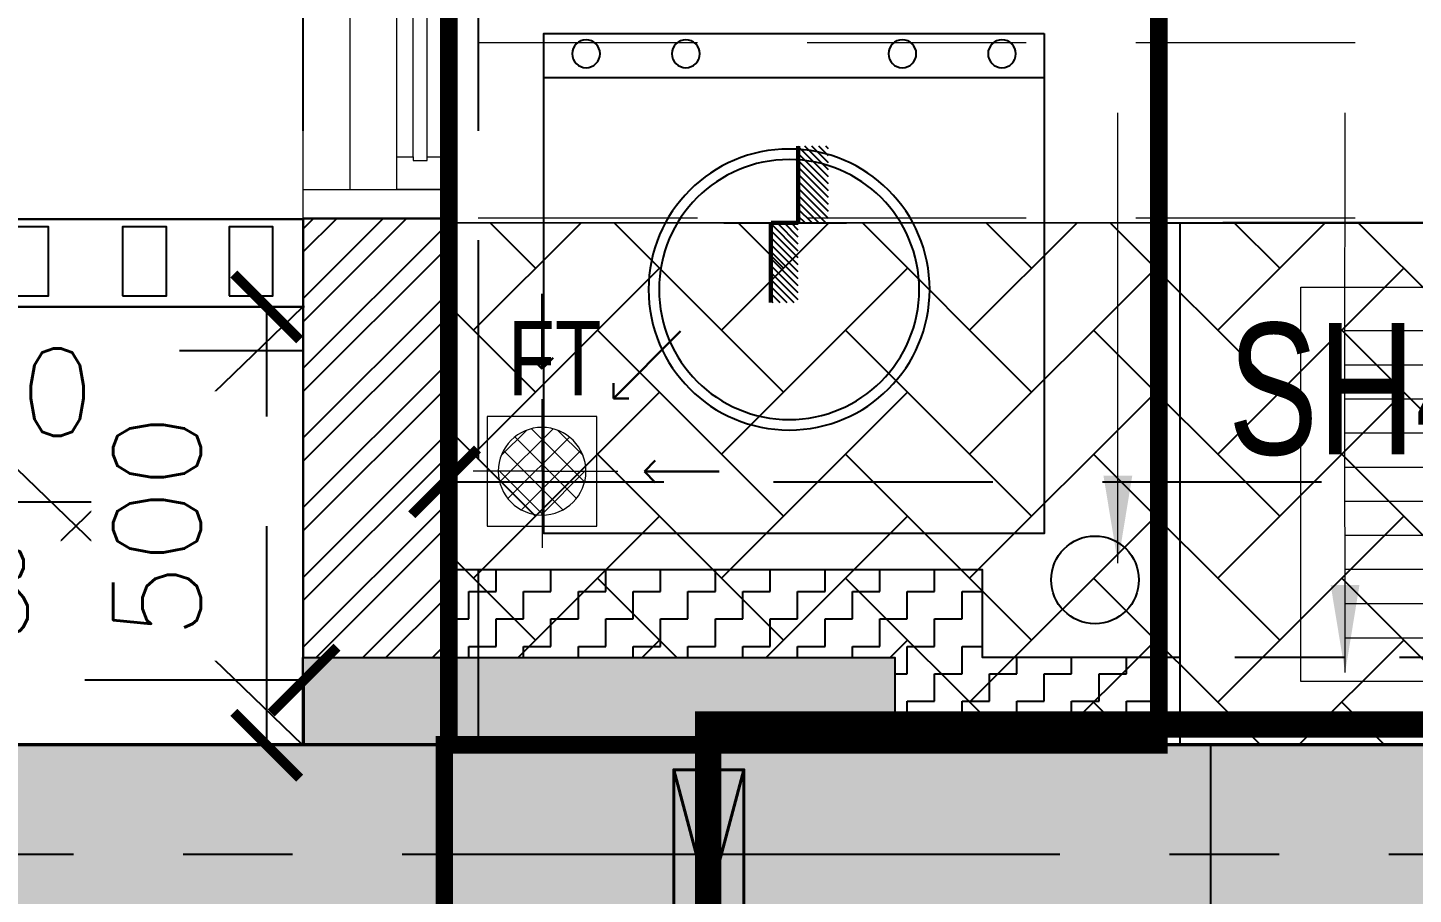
# Model space of a CAD drawing. Header units: millimetres. Extents: x 1135099 to 1230264, y -5736945 to -5695799.
# Drawn here: x 1200442 to 1202022, y -5721845 to -5720856 of the extents above; entities that cross this region are included whole.
import ezdxf

# ---------------------------------------------------------------- set-up
doc = ezdxf.new("R2010")
doc.units = ezdxf.units.MM
doc.header["$LTSCALE"] = 1000
doc.header["$MEASUREMENT"] = 0
for name, pattern in [('2BHK-A - FRONT$1$AUDIT_D_120904163729-0', [0]), ('2BHK-A - FRONT$1$HIDDEN', [0.375, 0.25, -0.125]), ('AUDIT_D_120904163729-0', [0]), ('T8(T9 IS SIMILAR) - DIMENSION & TEXTING$0$( Hidden )', [0.375, 0.25, -0.125]), ('T8(T9 IS SIMILAR) - DIMENSION & TEXTING$0$1', [0]), ('T8(T9 IS SIMILAR) - DIMENSION & TEXTING$0$HIDDEN', [0.375, 0.25, -0.125]), ('T8(T9 IS SIMILAR) - DIMENSION & TEXTING$0$T8 - TYPICAL FLOOR CORE$0$( Hidden )', [0.375, 0.25, -0.125]), ('T8(T9 IS SIMILAR) - DIMENSION & TEXTING$1$AUDIT_D_120904163729-0', [0]), ('T8(T9 IS SIMILAR)$0$$0$HIDDEN', [0.375, 0.25, -0.125]), ('T8(T9 IS SIMILAR)$0$HIDDEN', [0.375, 0.25, -0.125]), ('T8_REFUGE COLUMNS$0$CENTER2', [1.125, 0.75, -0.125, 0.125, -0.125])]:
    doc.linetypes.add(name, pattern=pattern)
doc.layers.get('0').update_dxf_attribs({"linetype": 'AUDIT_D_120904163729-0'})
for name, color, linetype in [('2BHK-A - FRONT$0$$0$A-Elev Feature-Chajja', 13, 'Continuous'), ('2BHK-A - FRONT$0$$0$CUT-OUT', 49, 'Continuous'), ('2BHK-A - FRONT$0$$0$LEDGE WALL', 5, 'Continuous'), ('2BHK-A - FRONT$0$a-KIT FIX', 251, 'Continuous'), ('2BHK-A - FRONT$0$A-SERVICES CUTOUT', 8, 'Continuous'), ('2BHK-A - FRONT$1$A-DECK SUNK 125', 8, 'Continuous'), ('2BHK-A - FRONT$1$A-HATCH -160', 251, '2BHK-A - FRONT$1$AUDIT_D_120904163729-0'), ('2BHK-A - FRONT$1$a-tile drop', 3, 'Continuous'), ('2BHK-A - FRONT$1$APT PLANS-typ$0$TILEDROP', 3, 'Continuous'), ('T8(T9 IS SIMILAR) - DIMENSION & TEXTING$0$A-DIMENSIONS', 2, 'T8(T9 IS SIMILAR) - DIMENSION & TEXTING$0$HIDDEN'), ('T8(T9 IS SIMILAR) - DIMENSION & TEXTING$0$A-FIRE FIGHTING', 7, 'T8(T9 IS SIMILAR) - DIMENSION & TEXTING$1$AUDIT_D_120904163729-0'), ('T8(T9 IS SIMILAR) - DIMENSION & TEXTING$0$A-PLUMBING', 7, 'T8(T9 IS SIMILAR) - DIMENSION & TEXTING$1$AUDIT_D_120904163729-0'), ('T8(T9 IS SIMILAR) - DIMENSION & TEXTING$0$U-TI-TEXT', 7, 'Continuous'), ('T8(T9 IS SIMILAR)$0$S-BEAM', 20, 'T8(T9 IS SIMILAR)$0$$0$HIDDEN'), ('T8_REFUGE COLUMNS$0$A-CENTERLINE', 193, 'T8_REFUGE COLUMNS$0$CENTER2'), ('T8_REFUGE COLUMNS$0$A-SHEAR WALL THICKENING', 3, 'Continuous'), ('T8_REFUGE COLUMNS$1$A-RCC COLS', 3, 'Continuous'), ('T8_TYPICAL COLUMNS$0$A-RCC COLS', 3, 'Continuous'), ('T8_TYPICAL COLUMNS$0$A-SHEAR WALL THICKENING', 3, 'Continuous')]:
    doc.layers.add(name, color=color, linetype=linetype)
for name, color, linetype, lineweight in [('2BHK-A - FRONT$1$$0$a-TOI-fixtures', 251, 'Continuous', 0), ('2BHK-A - FRONT$1$a-TOI-fixtures', 251, 'Continuous', 0), ('2BHK-A - FRONT$1$A-WALL- 160', 6, 'Continuous', 30), ('2BHK-A - FRONT$1$Window', 4, 'Continuous', 20), ('T8(T9 IS SIMILAR) - DIMENSION & TEXTING$0$T8 - TYPICAL FLOOR CORE$0$a-Text', 4, 'Continuous', 0), ('T8(T9 IS SIMILAR) - DIMENSION & TEXTING$0$U-IPD-WS-FIRE', 1, 'Continuous', 40), ('T8(T9 IS SIMILAR) - DIMENSION & TEXTING$1$R0-18-10-2014-T1-1st Podium Floor Plan$0$Text', 2, 'Continuous', 0), ('T8(T9 IS SIMILAR)$0$D&W', 8, 'Continuous', 25), ('T8(T9 IS SIMILAR)$0$SCPL BEAM', 191, 'T8(T9 IS SIMILAR)$0$$0$HIDDEN', 13)]:
    doc.layers.add(name, color=color, linetype=linetype, lineweight=lineweight)
doc.layers.add('A-RERA CARPET AREA', color=30, linetype='Continuous', plot=False)
for name, color, linetype, lineweight, true_color in [('T8(T9 IS SIMILAR) - DIMENSION & TEXTING$0$U-IPD-SP-SLEV-80', 7, 'T8(T9 IS SIMILAR) - DIMENSION & TEXTING$0$1', 40, 0x10d54b), ('T8_REFUGE COLUMNS$1$COL-HATCH', 7, 'Continuous', 25, 0xa3a3a3), ('T8_TYPICAL COLUMNS$0$$0$COL-HATCH', 7, 'Continuous', 25, 0xa3a3a3)]:
    doc.layers.add(name, color=color, linetype=linetype, lineweight=lineweight, true_color=true_color)
doc.styles.add('2BHK-A - FRONT$1$Romans 1', font='romans.shx', dxfattribs={"height": 100})
doc.styles.add('T8(T9 IS SIMILAR) - DIMENSION & TEXTING$0$Romans 1', font='romans.shx', dxfattribs={"height": 100})
doc.styles.add('T8(T9 IS SIMILAR) - DIMENSION & TEXTING$0$T8 - TYPICAL FLOOR CORE$0$ARIAL ARROW', font='swisscl.ttf')
doc.styles.add('T8(T9 IS SIMILAR) - DIMENSION & TEXTING$1$ARIAL ARROW', font='swisscl.ttf')
doc.styles.add('T8(T9 IS SIMILAR) - DIMENSION & TEXTING$1$Tahoma', font='tahoma.ttf')
doc.dimstyles.new('2BHK-A - FRONT$1$ALPINE S', dxfattribs={"dimscale": 0, "dimtxt": 100, "dimasz": 75, "dimexe": 0, "dimexo": 0, "dimgap": 75, "dimtad": 1, "dimdec": 0, "dimzin": 0, "dimdsep": 46, "dimtxsty": '2BHK-A - FRONT$1$Romans 1', "dimblk": '2BHK-A - FRONT$1$_ArchTick', "dimcen": 0.09, "dimclrd": 256, "dimclre": 256, "dimclrt": 7, "dimadec": 0, "dimazin": 0, "dimtfac": 1, "dimtdec": 0, "dimtofl": 0, "dimtmove": 1, "dimatfit": 0, "dimldrblk": '2BHK-A - FRONT$1$_Open90', "dimfxl": 1, "dimtolj": 1, "dimtzin": 0, "dimarcsym": 0})
doc.dimstyles.new('T8(T9 IS SIMILAR) - DIMENSION & TEXTING$0$ALPINE S', dxfattribs={"dimscale": 0, "dimtxt": 100, "dimasz": 75, "dimexe": 0, "dimexo": 0, "dimgap": 75, "dimtad": 1, "dimdec": 0, "dimzin": 0, "dimdsep": 46, "dimtxsty": 'T8(T9 IS SIMILAR) - DIMENSION & TEXTING$0$Romans 1', "dimblk": 'T8(T9 IS SIMILAR) - DIMENSION & TEXTING$0$_ArchTick', "dimcen": 0.09, "dimclrd": 256, "dimclre": 256, "dimclrt": 7, "dimadec": 0, "dimazin": 0, "dimtfac": 1, "dimtdec": 0, "dimtofl": 0, "dimtmove": 1, "dimatfit": 0, "dimldrblk": 'T8(T9 IS SIMILAR) - DIMENSION & TEXTING$0$_Open90', "dimfxl": 1, "dimtolj": 1, "dimtzin": 0, "dimarcsym": 0})
doc.dimstyles.new('T8(T9 IS SIMILAR) - DIMENSION & TEXTING$1$SAMATA STD', dxfattribs={"dimtxt": 100, "dimasz": 50, "dimexe": 50, "dimexo": 50, "dimgap": 10, "dimtad": 0, "dimdec": 0, "dimrnd": 5, "dimzin": 0, "dimdsep": 46, "dimtxsty": 'T8(T9 IS SIMILAR) - DIMENSION & TEXTING$1$Tahoma', "dimblk": 'T8(T9 IS SIMILAR) - DIMENSION & TEXTING$1$_Origin2', "dimcen": -50, "dimdle": 50, "dimclrd": 7, "dimclre": 7, "dimclrt": 7, "dimadec": 0, "dimazin": 0, "dimtfac": 1, "dimtdec": 0, "dimtmove": 1, "dimatfit": 3, "dimfxl": 150, "dimtfill": 1, "dimtolj": 1, "dimtzin": 0, "dimlwd": -1, "dimlwe": -1, "dimarcsym": 0})

# ---------------------------------------------------------------- blocks, each defined once
blk = doc.blocks.new('T8(T9 IS SIMILAR) - DIMENSION & TEXTING$0$_ArchTick')
at = {"color": 0, "linetype": 'ByBlock', "const_width": 0.15}
blk.add_lwpolyline([(-0.5, -0.5), (0.5, 0.5)], dxfattribs=at)
blk = doc.blocks.new('*D600')
at = {"layer": 'T8(T9 IS SIMILAR) - DIMENSION & TEXTING$0$A-DIMENSIONS', "linetype": 'T8(T9 IS SIMILAR) - DIMENSION & TEXTING$0$HIDDEN', "lineweight": -2, "transparency": 16777216}
for p, q in [((1200917.3, -5721250.6), (1200917.3, -5721374.5)), ((1204892.3, -5721250.6), (1204892.3, -5721374.5))]:
    blk.add_line(p, q, dxfattribs=at)
at = {"layer": 'T8(T9 IS SIMILAR) - DIMENSION & TEXTING$0$A-DIMENSIONS', "lineweight": -2, "transparency": 16777216}
blk.add_line((1200917.3, -5721374.5), (1204892.3, -5721374.5), dxfattribs=at)
at = {"layer": 'T8(T9 IS SIMILAR) - DIMENSION & TEXTING$0$A-DIMENSIONS', "linetype": 'ByBlock', "lineweight": -2, "transparency": 16777216, "xscale": 75, "yscale": 75, "zscale": 75, "rotation": 180}
blk.add_blockref('T8(T9 IS SIMILAR) - DIMENSION & TEXTING$0$_ArchTick', (1200917.3, -5721374.5), dxfattribs=at)
at = {"layer": 'T8(T9 IS SIMILAR) - DIMENSION & TEXTING$0$A-DIMENSIONS', "linetype": 'ByBlock', "lineweight": -2, "transparency": 16777216, "xscale": 75, "yscale": 75, "zscale": 75}
blk.add_blockref('T8(T9 IS SIMILAR) - DIMENSION & TEXTING$0$_ArchTick', (1204892.3, -5721374.5), dxfattribs=at)
at = {"layer": 'T8(T9 IS SIMILAR) - DIMENSION & TEXTING$0$A-DIMENSIONS', "color": 7, "linetype": 'ByBlock', "transparency": 16777216, "insert": (1203075.9, -5721249.5), "char_height": 100, "attachment_point": 5, "style": 'T8(T9 IS SIMILAR) - DIMENSION & TEXTING$0$Romans 1'}
blk.add_mtext('\\A1;3975', dxfattribs=at)
blk = doc.blocks.new('T8(T9 IS SIMILAR) - DIMENSION & TEXTING$0$_Open90')
at = {"color": 0, "linetype": 'ByBlock', "lineweight": -2}
for p, q in [((-0.5, 0.5), (0, 0)), ((0, 0), (-1, 0)), ((0, 0), (-0.5, -0.5))]:
    blk.add_line(p, q, dxfattribs=at)
blk = doc.blocks.new('T8(T9 IS SIMILAR) - DIMENSION & TEXTING$0$A$C7A147FD6')
at = {"layer": 'T8(T9 IS SIMILAR) - DIMENSION & TEXTING$0$U-IPD-SP-SLEV-80', "elevation": -0.6}
blk.add_lwpolyline([(-6193.7, -6328.9), (-6193.7, -6628.9), (-6273.7, -6628.9), (-6273.7, -6328.9), (-6193.7, -6328.9), (-6273.7, -6628.9), (-6193.7, -6628.9), (-6273.7, -6328.9)], dxfattribs=at)
at = {"layer": 'T8(T9 IS SIMILAR) - DIMENSION & TEXTING$0$U-IPD-WS-FIRE', "color": 92, "linetype": 'T8(T9 IS SIMILAR) - DIMENSION & TEXTING$0$( Hidden )', "ltscale": 2, "true_color": 0x00d200, "const_width": 30, "elevation": -0.6}
blk.add_lwpolyline([(-2270, 1112.5), (-2270, -5317.1), (-2707.8, -5317.1), (-2707.8, -6277.1), (-6234.7, -6277.1), (-6230.8, -9339.3), (-8033.7, -9339.3), (-8033.7, -11094.6), (-7863, -11096.2)], dxfattribs=at)
blk = doc.blocks.new('*D223')
at = {"layer": 'T8(T9 IS SIMILAR) - DIMENSION & TEXTING$0$U-TI-TEXT', "lineweight": -2, "transparency": 16777216}
for p, q in [((-7314.9, -7685.6), (-7266.2, -7523.1)), ((-7266.2, -7523.1), (-6859, -7523.1)), ((-7464.9, -7685.6), (-7539.9, -7685.6)), ((-7164.9, -7685.6), (-7464.9, -7685.6)), ((-7164.9, -7685.6), (-7089.9, -7685.6))]:
    blk.add_line(p, q, dxfattribs=at)
at = {"layer": 'T8(T9 IS SIMILAR) - DIMENSION & TEXTING$0$U-TI-TEXT', "linetype": 'T8(T9 IS SIMILAR) - DIMENSION & TEXTING$0$T8 - TYPICAL FLOOR CORE$0$( Hidden )', "lineweight": -2, "transparency": 16777216}
for p, q in [((-7464.9, -7687.6), (-7464.9, -7685.6)), ((-7164.9, -7687.6), (-7164.9, -7685.6))]:
    blk.add_line(p, q, dxfattribs=at)
at = {"layer": 'T8(T9 IS SIMILAR) - DIMENSION & TEXTING$0$U-TI-TEXT', "linetype": 'ByBlock', "lineweight": -2, "transparency": 16777216, "xscale": 75, "yscale": 75, "zscale": 75}
blk.add_blockref('T8(T9 IS SIMILAR) - DIMENSION & TEXTING$0$_ArchTick', (-7464.9, -7685.6), dxfattribs=at)
at = {"layer": 'T8(T9 IS SIMILAR) - DIMENSION & TEXTING$0$U-TI-TEXT', "linetype": 'ByBlock', "lineweight": -2, "transparency": 16777216, "xscale": 75, "yscale": 75, "zscale": 75, "rotation": 180}
blk.add_blockref('T8(T9 IS SIMILAR) - DIMENSION & TEXTING$0$_ArchTick', (-7164.9, -7685.6), dxfattribs=at)
at = {"layer": 'T8(T9 IS SIMILAR) - DIMENSION & TEXTING$0$U-TI-TEXT', "color": 7, "linetype": 'ByBlock', "transparency": 16777216, "insert": (-7062.6, -7398.1), "char_height": 100, "attachment_point": 5, "style": 'T8(T9 IS SIMILAR) - DIMENSION & TEXTING$0$Romans 1', "bg_fill": 3, "box_fill_scale": 1.25, "bg_fill_color": 256, "bg_fill_true_color": 13158600, "bg_fill_transparency": 0}
blk.add_mtext('\\A1;300', dxfattribs=at)
blk = doc.blocks.new('T8(T9 IS SIMILAR) - DIMENSION & TEXTING$1$_Origin2')
at = {"color": 0, "linetype": 'ByBlock', "lineweight": -2}
blk.add_line((-0.5, 0), (-1, 0), dxfattribs=at)
for radius in [0.5, 0.25]:
    blk.add_circle((0, 0), radius, dxfattribs=at)
blk = doc.blocks.new('*D330')
at = {"layer": 'T8(T9 IS SIMILAR) - DIMENSION & TEXTING$0$A-DIMENSIONS', "linetype": 'T8(T9 IS SIMILAR) - DIMENSION & TEXTING$0$HIDDEN', "lineweight": -2, "transparency": 16777216}
for p, q in [((1200239.1, -5721674.9), (1200239.1, -5721600.5)), ((1200756.9, -5721674.9), (1200756.9, -5721600.5))]:
    blk.add_line(p, q, dxfattribs=at)
at = {"layer": 'T8(T9 IS SIMILAR) - DIMENSION & TEXTING$0$A-DIMENSIONS', "lineweight": -2, "transparency": 16777216}
blk.add_line((1200756.9, -5721600.5), (1200239.1, -5721600.5), dxfattribs=at)
at = {"layer": 'T8(T9 IS SIMILAR) - DIMENSION & TEXTING$0$A-DIMENSIONS', "linetype": 'ByBlock', "lineweight": -2, "transparency": 16777216, "xscale": 75, "yscale": 75, "zscale": 75}
blk.add_blockref('T8(T9 IS SIMILAR) - DIMENSION & TEXTING$0$_ArchTick', (1200756.9, -5721600.5), dxfattribs=at)
at = {"layer": 'T8(T9 IS SIMILAR) - DIMENSION & TEXTING$0$A-DIMENSIONS', "color": 7, "linetype": 'ByBlock', "transparency": 16777216, "insert": (1200325.7, -5721499.2), "char_height": 100, "attachment_point": 5, "style": 'T8(T9 IS SIMILAR) - DIMENSION & TEXTING$0$Romans 1', "bg_fill": 3, "box_fill_scale": 1.25, "bg_fill_color": 256, "bg_fill_true_color": 13158600, "bg_fill_transparency": 0}
blk.add_mtext('\\A1;518', dxfattribs=at)
at = {"layer": 'T8(T9 IS SIMILAR) - DIMENSION & TEXTING$0$A-DIMENSIONS', "linetype": 'ByBlock', "lineweight": -2, "transparency": 16777216, "xscale": 75, "yscale": 75, "zscale": 75, "rotation": 180}
blk.add_blockref('T8(T9 IS SIMILAR) - DIMENSION & TEXTING$0$_ArchTick', (1200239.1, -5721600.5), dxfattribs=at)
blk = doc.blocks.new('*D331')
at = {"layer": 'T8(T9 IS SIMILAR) - DIMENSION & TEXTING$0$A-DIMENSIONS', "linetype": 'T8(T9 IS SIMILAR) - DIMENSION & TEXTING$0$HIDDEN', "lineweight": -2, "transparency": 16777216}
for p, q in [((1200757.3, -5721174.9), (1200714.4, -5721174.9)), ((1200756.9, -5721674.9), (1200714.4, -5721674.9))]:
    blk.add_line(p, q, dxfattribs=at)
at = {"layer": 'T8(T9 IS SIMILAR) - DIMENSION & TEXTING$0$A-DIMENSIONS', "lineweight": -2, "transparency": 16777216}
blk.add_line((1200714.4, -5721674.9), (1200714.4, -5721174.9), dxfattribs=at)
at = {"layer": 'T8(T9 IS SIMILAR) - DIMENSION & TEXTING$0$A-DIMENSIONS', "linetype": 'ByBlock', "lineweight": -2, "transparency": 16777216, "xscale": 75, "yscale": 75, "zscale": 75}
for p, rotation in [((1200714.4, -5721174.9), 90), ((1200714.4, -5721674.9), 270)]:
    blk.add_blockref('T8(T9 IS SIMILAR) - DIMENSION & TEXTING$0$_ArchTick', p, dxfattribs=dict(at, rotation=rotation))
at = {"layer": 'T8(T9 IS SIMILAR) - DIMENSION & TEXTING$0$A-DIMENSIONS', "color": 7, "linetype": 'ByBlock', "transparency": 16777216, "insert": (1200589.4, -5721424.9), "char_height": 100, "attachment_point": 5, "rotation": 90, "style": 'T8(T9 IS SIMILAR) - DIMENSION & TEXTING$0$Romans 1', "bg_fill": 3, "box_fill_scale": 1.25, "bg_fill_color": 256, "bg_fill_true_color": 13158600, "bg_fill_transparency": 0}
blk.add_mtext('\\A1;500', dxfattribs=at)
blk = doc.blocks.new('T8_REFUGE COLUMNS$0$A$C277F3394')
at = {"layer": 'T8_REFUGE COLUMNS$0$A-SHEAR WALL THICKENING', "linetype": 'ByBlock', "true_color": 0xa3a3a3}
h = blk.add_hatch(color=253, dxfattribs=at)
h.dxf.hatch_style = 1
h.paths.add_polyline_path([(-4335.3, -2350), (-3660.3, -2350), (-3660.3, -2450), (-4335.3, -2450)])
at = {"layer": 'T8_REFUGE COLUMNS$0$A-SHEAR WALL THICKENING', "linetype": 'ByBlock'}
blk.add_lwpolyline([(-4335.3, -2350), (-3660.3, -2350), (-3660.3, -2450), (-4335.3, -2450)], close=True, dxfattribs=at)
blk = doc.blocks.new('T8_REFUGE COLUMNS$0$A$C46A13422')
at = {"layer": 'T8_REFUGE COLUMNS$0$A-SHEAR WALL THICKENING', "linetype": 'ByBlock'}
blk.add_blockref('T8_REFUGE COLUMNS$0$A$C277F3394', (-5609.8, -7500), dxfattribs=at)
blk = doc.blocks.new('T8_REFUGE COLUMNS')
at = {"layer": 'T8_REFUGE COLUMNS$1$COL-HATCH', "linetype": 'ByBlock'}
h = blk.add_hatch(color=256, dxfattribs=at)
h.dxf.hatch_style = 1
h.paths.add_polyline_path([(1200282.1, -5721674.9), (1201792.1, -5721674.9), (1201792.1, -5721924.9), (1200282.1, -5721924.9)])
at = {"layer": 'T8_REFUGE COLUMNS$0$A-CENTERLINE'}
blk.add_line((1217370.3, -5721799.9), (1182156.9, -5721799.9), dxfattribs=at)
at = {"layer": 'T8_REFUGE COLUMNS$1$A-RCC COLS', "linetype": 'ByBlock'}
blk.add_lwpolyline([(1200282.1, -5721674.9), (1201792.1, -5721674.9), (1201792.1, -5721924.9), (1200282.1, -5721924.9)], close=True, dxfattribs=at)
blk.add_blockref('T8_REFUGE COLUMNS$0$A$C46A13422', (1210702.1, -5711724.9), dxfattribs=at)
blk = doc.blocks.new('T8_TYPICAL COLUMNS$0$A$C277F3394')
at = {"layer": 'T8_TYPICAL COLUMNS$0$A-SHEAR WALL THICKENING', "linetype": 'ByBlock'}
h = blk.add_hatch(color=31, dxfattribs=at)
h.dxf.hatch_style = 1
h.paths.add_polyline_path([(-4335.3, -2350), (-3660.3, -2350), (-3660.3, -2450), (-4335.3, -2450)])
blk.add_lwpolyline([(-4335.3, -2350), (-3660.3, -2350), (-3660.3, -2450), (-4335.3, -2450)], close=True, dxfattribs=at)
blk = doc.blocks.new('T8_TYPICAL COLUMNS$0$A$C46A13422')
at = {"layer": 'T8_TYPICAL COLUMNS$0$A-SHEAR WALL THICKENING', "linetype": 'ByBlock'}
blk.add_blockref('T8_TYPICAL COLUMNS$0$A$C277F3394', (-5609.8, -7500), dxfattribs=at)
blk = doc.blocks.new('T8_TYPICAL COLUMNS')
at = {"layer": 'T8_TYPICAL COLUMNS$0$$0$COL-HATCH', "linetype": 'ByBlock'}
h = blk.add_hatch(color=256, dxfattribs=at)
h.dxf.hatch_style = 1
h.paths.add_polyline_path([(1200282.2, -5721924), (1202692.3, -5721924), (1202692.3, -5721674), (1200282.2, -5721674)])
h.paths.add_polyline_path([(1209852.3, -5721674), (1212262.3, -5721674), (1212262.3, -5721924), (1209852.3, -5721924)])
at = {"layer": 'T8_TYPICAL COLUMNS$0$A-RCC COLS', "linetype": 'ByBlock'}
blk.add_lwpolyline([(1200282.2, -5721924), (1202692.3, -5721924), (1202692.3, -5721674), (1200282.2, -5721674)], close=True, dxfattribs=at)
for name, p in [('T8_REFUGE COLUMNS', (0, 0)), ('T8_TYPICAL COLUMNS$0$A$C46A13422', (1210702.1, -5711724.9))]:
    blk.add_blockref(name, p, dxfattribs=at)
blk = doc.blocks.new('2BHK-A - FRONT$0$1500')
at = {"layer": '2BHK-A - FRONT$1$Window', "color": 1, "lineweight": 13}
for p, q in [((1150276.5, -5694418.8), (1148842.5, -5694418.8)), ((1149307.5, -5694418.8), (1148880, -5694418.8)), ((1149307.5, -5694472.1), (1148880, -5694472.1)), ((1149773.7, -5694472.1), (1149345, -5694472.1)), ((1149811.2, -5694472.1), (1150276.5, -5694472.1)), ((1149307.5, -5694525.5), (1148842.5, -5694525.5)), ((1149773.7, -5694525.5), (1149345, -5694525.5)), ((1150239, -5694525.5), (1149811.2, -5694525.5)), ((1149773.7, -5694578.8), (1148842.5, -5694578.8)), ((1150239, -5694578.8), (1149811.2, -5694578.8))]:
    blk.add_line(p, q, dxfattribs=at)
at = {"layer": '2BHK-A - FRONT$1$Window', "color": 5, "lineweight": 13}
for p, q in [((1149307.5, -5694449.1), (1148880, -5694449.1)), ((1149307.5, -5694453.6), (1148880, -5694453.6)), ((1149773.7, -5694490.7), (1149345, -5694490.7)), ((1149773.7, -5694506.9), (1149345, -5694506.9)), ((1150239, -5694544.1), (1149811.2, -5694544.1)), ((1150239, -5694560.2), (1149811.2, -5694560.2))]:
    blk.add_line(p, q, dxfattribs=at)
at = {"layer": '2BHK-A - FRONT$1$Window', "color": 4, "lineweight": 13}
for points in [[(1148842.5, -5694418.8), (1148809.5, -5694418.8), (1148809.5, -5694578.8), (1148842.5, -5694578.8)], [(1148880, -5694453.6), (1148880, -5694472.1), (1148842.5, -5694472.1), (1148842.5, -5694418.8), (1148880, -5694418.8), (1148880, -5694449.1), (1148875.5, -5694449.1), (1148875.5, -5694453.6)], [(1149307.5, -5694453.6), (1149307.5, -5694472.1), (1149345, -5694472.1), (1149345, -5694418.8), (1149307.5, -5694418.8), (1149307.5, -5694449.1), (1149312, -5694449.1), (1149312, -5694453.6)], [(1150309.5, -5694418.8), (1150276.5, -5694418.8), (1150276.5, -5694578.8), (1150309.5, -5694578.8)], [(1149345, -5694506.9), (1149345, -5694525.5), (1149307.5, -5694525.5), (1149307.5, -5694472.1), (1149345, -5694472.1), (1149345, -5694490.7), (1149340.5, -5694490.7), (1149340.5, -5694506.9)], [(1149773.7, -5694506.9), (1149773.7, -5694525.5), (1149811.2, -5694525.5), (1149811.2, -5694472.1), (1149773.7, -5694472.1), (1149773.7, -5694490.7), (1149778.2, -5694490.7), (1149778.2, -5694506.9)], [(1149811.2, -5694560.2), (1149811.2, -5694578.8), (1149773.7, -5694578.8), (1149773.7, -5694525.5), (1149811.2, -5694525.5), (1149811.2, -5694544.1), (1149806.7, -5694544.1), (1149806.7, -5694560.2)], [(1150239, -5694560.2), (1150239, -5694578.8), (1150276.5, -5694578.8), (1150276.5, -5694525.5), (1150239, -5694525.5), (1150239, -5694544.1), (1150243.5, -5694544.1), (1150243.5, -5694560.2)]]:
    blk.add_lwpolyline(points, close=True, dxfattribs=at)
blk = doc.blocks.new('2BHK-A - FRONT$0$SINK1-flat-1')
at = {"layer": '2BHK-A - FRONT$1$a-TOI-fixtures'}
for p, q in [((-275, -50), (-50, -50)), ((-275, -88.9), (-50, -88.9)), ((-275, -127.8), (-50, -127.8)), ((-275, -166.7), (-50, -166.7)), ((-275, -205.6), (-50, -205.6)), ((-275, -244.4), (-50, -244.4)), ((-275, -283.3), (-50, -283.3)), ((-275, -322.2), (-50, -322.2)), ((-275, -361.1), (-50, -361.1)), ((-50, -400), (-275, -400))]:
    blk.add_line(p, q, dxfattribs=at)
blk.add_lwpolyline([(-700, 0), (-700, -450), (0, -450), (0, 0)], close=True, dxfattribs=at)
blk.add_lwpolyline([(-400, -50), (-575, -50, 0.414214), (-650, -125), (-650, -325, 0.414214), (-575, -400), (-400, -400, 0.414214), (-325, -325), (-325, -125, 0.414214)], format="xyb", close=True, dxfattribs=at)
at = {"layer": '2BHK-A - FRONT$1$a-TOI-fixtures', "linetype": 'Continuous'}
blk.add_circle((-489.5, -228.6), 14.4, dxfattribs=at)
blk = doc.blocks.new('2BHK-A - FRONT$0$WM-flat-1')
at = {"layer": '2BHK-A - FRONT$0$a-KIT FIX'}
blk.add_line((-110.3, -114.8), (-680.7, -114.8), dxfattribs=at)
blk.add_lwpolyline([(-680.7, -64.8), (-680.7, -635.2), (-110.3, -635.2), (-110.3, -64.8)], close=True, dxfattribs=at)
for centre, radius in [((-632.6, -87.9), 15.9), ((-519, -87.9), 15.9), ((-272.1, -87.9), 15.9), ((-158.4, -87.9), 15.9), ((-389.9, -356.8), 160.3), ((-389.9, -356.8), 148.3)]:
    blk.add_circle(centre, radius, dxfattribs=at)
blk = doc.blocks.new('2BHK-A - FRONT$1$_ArchTick')
at = {"color": 0, "linetype": 'ByBlock', "const_width": 0.15}
blk.add_lwpolyline([(-0.5, -0.5), (0.5, 0.5)], dxfattribs=at)
blk = doc.blocks.new('2BHK-A - FRONT$1$_Open90')
at = {"color": 0, "linetype": 'ByBlock', "lineweight": -2}
for p, q in [((0, 0), (-1, 0)), ((-0.5, 0.5), (0, 0)), ((0, 0), (-0.5, -0.5))]:
    blk.add_line(p, q, dxfattribs=at)
blk = doc.blocks.new('2BHK-A - FRONT$1$TILE DROP -x')
at = {"layer": '2BHK-A - FRONT$1$APT PLANS-typ$0$TILEDROP'}
h = blk.add_hatch(dxfattribs=at)
h.set_pattern_fill('ACET-2D-ANSI31', color=8, scale=90, angle=90, style=0)
h.set_pattern_definition([(135, (-851695.914, 5365039.183), (-7.954951288, -7.954951288), [])])
h.paths.add_polyline_path([(-58323.9, -19205.9), (-58323.9, -19023.7), (-58261.5, -19023.7), (-58261.5, -19205.9)])
edge = h.paths.add_edge_path()
edge.add_line((-58323.9, -19381.2), (-58393.7, -19381.2))
edge.add_line((-58323.9, -19205.9), (-58323.9, -19381.2))
edge.add_line((-58393.1, -19205.9), (-58323.9, -19205.9))
edge.add_line((-58393.1, -19381.2), (-58393.1, -19205.9))
at = {"layer": '2BHK-A - FRONT$1$APT PLANS-typ$0$TILEDROP', "color": 1}
blk.add_line((-58153.9, -19205.9), (-58434, -19205.9), dxfattribs=at)
at = {"layer": '2BHK-A - FRONT$1$APT PLANS-typ$0$TILEDROP', "color": 20, "const_width": 10}
for points in [[(-58261.5, -19205.9), (-58261.5, -19023.7)], [(-58323.9, -19381.2), (-58323.9, -19205.9)], [(-58323.9, -19205.9), (-58261.5, -19205.9)]]:
    blk.add_lwpolyline(points, dxfattribs=at)
blk = doc.blocks.new('T8(T9 IS SIMILAR) - DIMENSION & TEXTING$0$A$C77D62699')
at = {"layer": 'T8(T9 IS SIMILAR) - DIMENSION & TEXTING$0$U-TI-TEXT', "linetype": 'ByBlock'}
dim = blk.add_linear_dim(base=(-7464.9, -7685.6), p1=(-7164.9, -7960.8), p2=(-7464.9, -7960.8, -0.7), dimstyle='T8(T9 IS SIMILAR) - DIMENSION & TEXTING$0$ALPINE S', override={"dimscale": 1, "dimfxl": 2, "dimfxlon": 1, "dimtfill": 1, "dimarcsym": 1}, dxfattribs=at)
dim.commit()
dim.dimension.update_dxf_attribs({"geometry": '*D223', "text_midpoint": (-7191.2, -7398.1)})
blk = doc.blocks.new('T8(T9 IS SIMILAR) - DIMENSION & TEXTING')
at = {"layer": 'T8(T9 IS SIMILAR) - DIMENSION & TEXTING$0$T8 - TYPICAL FLOOR CORE$0$a-Text', "linetype": 'ByBlock', "insert": (1202109.7, -5721193.2, 0), "char_height": 150, "width": 3499.366, "attachment_point": 3, "style": 'T8(T9 IS SIMILAR) - DIMENSION & TEXTING$0$T8 - TYPICAL FLOOR CORE$0$ARIAL ARROW'}
blk.add_mtext('SH4', dxfattribs=at)
at = {"layer": 'T8(T9 IS SIMILAR) - DIMENSION & TEXTING$0$A-PLUMBING', "linetype": 'ByBlock'}
blk.add_blockref('T8(T9 IS SIMILAR) - DIMENSION & TEXTING$0$A$C77D62699', (1207452.3, -5713874), dxfattribs=at)
at = {"layer": 'T8(T9 IS SIMILAR) - DIMENSION & TEXTING$0$A-FIRE FIGHTING', "linetype": 'ByBlock'}
blk.add_blockref('T8(T9 IS SIMILAR) - DIMENSION & TEXTING$0$A$C7A147FD6', (1207452.3, -5715374), dxfattribs=at)
at = {"layer": 'T8(T9 IS SIMILAR) - DIMENSION & TEXTING$1$R0-18-10-2014-T1-1st Podium Floor Plan$0$Text', "linetype": 'ByBlock', "style": 'T8(T9 IS SIMILAR) - DIMENSION & TEXTING$1$ARIAL ARROW'}
blk.add_text('FT', height=85, dxfattribs=at).set_placement((1200989.7, -5721275.8))
at = {"layer": 'T8(T9 IS SIMILAR) - DIMENSION & TEXTING$0$A-DIMENSIONS', "linetype": 'ByBlock'}
dim = blk.add_linear_dim(base=(1204892.3, -5721374.5), p1=(1200917.3, -5721250.6), p2=(1204892.3, -5721250.6), dimstyle='T8(T9 IS SIMILAR) - DIMENSION & TEXTING$0$ALPINE S', override={"dimscale": 1, "dimfxl": 5, "dimarcsym": 1}, dxfattribs=at)
dim.commit()
dim.dimension.update_dxf_attribs({"geometry": '*D600', "text_midpoint": (1203075.9, -5721374.5), "dimtype": 128})
at = {"layer": 'T8(T9 IS SIMILAR) - DIMENSION & TEXTING$1$R0-18-10-2014-T1-1st Podium Floor Plan$0$Text'}
for points in [[(1201685, -5721467.2, 0), (1201684.9, -5721248.5, 0), (1201685, -5720953.6, 0)], [(1201944.1, -5721592, 0), (1201943.9, -5721260, 0), (1201944, -5720953.6, 0)]]:
    blk.add_leader(points, dimstyle='T8(T9 IS SIMILAR) - DIMENSION & TEXTING$1$SAMATA STD', override={"dimscale": 1, "dimasz": 100, "dimclrd": 2, "dimfxlon": 1, "dimarcsym": 1}, dxfattribs=at)
at = {"layer": 'T8(T9 IS SIMILAR) - DIMENSION & TEXTING$0$A-DIMENSIONS', "linetype": 'ByBlock'}
dim = blk.add_linear_dim(base=(1200239.1, -5721600.5), p1=(1200756.9, -5721674.9), p2=(1200239.1, -5721674.9), dimstyle='T8(T9 IS SIMILAR) - DIMENSION & TEXTING$0$ALPINE S', override={"dimscale": 1, "dimfxl": 5, "dimtfill": 1, "dimarcsym": 1}, dxfattribs=at)
dim.commit()
dim.dimension.update_dxf_attribs({"geometry": '*D330', "text_midpoint": (1200325.7, -5721624.2), "dimtype": 128})
dim = blk.add_linear_dim(base=(1200714.4, -5721174.9), p1=(1200756.9, -5721674.9), p2=(1200757.3, -5721174.9), angle=90, dimstyle='T8(T9 IS SIMILAR) - DIMENSION & TEXTING$0$ALPINE S', override={"dimscale": 1, "dimfxl": 5, "dimtfill": 1, "dimarcsym": 1}, dxfattribs=at)
dim.commit()
dim.dimension.update_dxf_attribs({"geometry": '*D331', "text_midpoint": (1200589.4, -5721424.9)})
blk = doc.blocks.new('2BHK-A - FRONT$1$A$C1DA736AB')
at = {"layer": '2BHK-A - FRONT$1$a-TOI-fixtures', "linetype": 'ByBlock'}
for points in [[(117, 0.4, 0), (202.3, 0.4, 0)], [(81.7, -82.8, 0), (158.2, -159.9, 0)], [(0.4, -117, 0), (0.4, -202.3, 0)]]:
    blk.add_leader(points, dimstyle='2BHK-A - FRONT$1$ALPINE S', override={"dimscale": 1, "dimasz": 25, "dimtad": 0, "dimfxl": 5, "dimtfill": 1, "dimarcsym": 1}, dxfattribs=at)
blk = doc.blocks.new('2BHK-A - FRONT$1$$0$Type-A-First Floor Plan-bottom-up$0$FLOOR TRAP-flat-6')
at = {"layer": '2BHK-A - FRONT$1$$0$a-TOI-fixtures'}
h = blk.add_hatch(dxfattribs=at)
h.set_pattern_fill('ACET-2D-_USER', color=256, scale=20, angle=45, style=0, double=1, pattern_type=0)
h.set_pattern_definition([(45, (-789896.981, 5385770.066), (-14.142135624, 14.142135624), []), (135, (-789896.981, 5385770.066), (-14.142135624, -14.142135624), [])])
edge = h.paths.add_edge_path()
edge.add_arc((150, 150), 50, 0, 360)
for q in [(150, 228.6), (67.6, 150), (237.4, 150), (150, 63.6)]:
    blk.add_line((150, 150), q, dxfattribs=at)
blk.add_lwpolyline([(87.5, 212.5), (212.5, 212.5), (212.5, 87.5), (87.5, 87.5)], close=True, dxfattribs=at)
blk.add_circle((150, 150), 50, dxfattribs=at)
at = {"layer": '2BHK-A - FRONT$1$A-WALL- 160', "linetype": 'ByBlock', "rotation": 270}
blk.add_blockref('2BHK-A - FRONT$1$A$C1DA736AB', (150, 150.4), dxfattribs=at)
blk = doc.blocks.new('2BHK-A - FRONT')
at = {"layer": '2BHK-A - FRONT$1$A-DECK SUNK 125'}
h = blk.add_hatch(dxfattribs=at)
h.set_pattern_fill('AR-HBONE', color=256, scale=25)
h.set_pattern_definition([(45, (0, -0.55), (1e-14, 141.4213562), [300, -100]), (135, (70.71, 70.16), (1e-14, 141.4213562), [300, -100])])
h.paths.add_polyline_path([(1148202.1, -5721078.3), (1146424.5, -5721079.1), (1146424.5, -5721574.6), (1146939.2, -5721574.6), (1146939.2, -5721674.6), (1148202.1, -5721674.6)])
at = {"layer": '2BHK-A - FRONT$1$A-HATCH -160', "linetype": 'ByBlock'}
h = blk.add_hatch(dxfattribs=at)
h.set_pattern_fill('ANSI32', color=256, scale=150)
h.set_pattern_definition([(45, (0, -0.55), (-39.77475644, 39.77475644), []), (45, (26.517, -0.55), (-39.77475644, 39.77475644), [])])
h.paths.add_polyline_path([(1145269.9, -5728524.2), (1145269.9, -5728684.2), (1144639.8, -5728684.2), (1144639.8, -5726829.5), (1144799.8, -5726829.5), (1144799.8, -5728524.2)])
h.paths.add_polyline_path([(1148934.5, -5727449.8), (1148934.5, -5727609.8), (1147999.5, -5727609.8), (1147999.5, -5727009.5), (1148159.5, -5727009.5), (1148159.5, -5727449.8)])
h.paths.add_polyline_path([(1147999.5, -5728684.2), (1147999.5, -5728524.2), (1147369.9, -5728524.2), (1147369.9, -5728684.2)])
edge = h.paths.add_edge_path()
edge.add_line((1151334.5, -5727449.8), (1151779.5, -5727449.8))
edge.add_line((1151779.5, -5727449.8), (1151779.5, -5727609.8))
edge.add_line((1151704.5, -5727609.8), (1151334.5, -5727609.8))
edge.add_line((1151334.5, -5727609.8), (1151334.5, -5727449.8))
h.paths.add_polyline_path([(1146264.5, -5719573.8), (1146424.5, -5719573.8), (1146424.5, -5719224.6), (1146264.5, -5719224.6)])
h.paths.add_polyline_path([(1145549.4, -5721834.4), (1145788.9, -5721834.4), (1145790, -5721674.6), (1145549.4, -5721674.6)])
h.paths.add_polyline_path([(1145949.5, -5721924.2), (1145949.5, -5722524.6), (1145789.5, -5722524.6), (1145789.5, -5721924.2)])
h.paths.add_polyline_path([(1144599.5, -5721924.6), (1144759.5, -5721924.6), (1144762, -5722524.6), (1144602, -5722524.6)])
h.paths.add_polyline_path([(1144599.5, -5723474.6), (1144599.5, -5723174.6), (1144759.5, -5723174.6), (1144759.5, -5723314.6), (1145789.5, -5723314.6), (1145789.5, -5723174.6), (1145949.5, -5723174.6), (1145949.5, -5723474.2)])
h = blk.add_hatch(dxfattribs=at)
h.set_pattern_fill('ANSI32', color=256, scale=150)
h.paths.add_polyline_path([(1146424.5, -5721574.6), (1146264.7, -5721574.6), (1146264.7, -5721073.8), (1146424.5, -5721073.8)])
h = blk.add_hatch(dxfattribs=at)
h.set_pattern_fill('ZIGZAG', color=256, scale=250)
h.set_pattern_definition([(0, (-54492.778, 0.356), (31.25, 31.25), [31.25, -31.25]), (90, (-54461.528, 0.356), (-31.25, 31.25), [31.25, -31.25])])
h.paths.add_polyline_path([(1146424.5, -5721474.6), (1146424.5, -5721574.6), (1146939.2, -5721574.5), (1146939.2, -5721674.6), (1147239.2, -5721674.6), (1147239.2, -5721574.6), (1147039.2, -5721574.6), (1147039.2, -5721474.6)])
at = {"layer": '2BHK-A - FRONT$0$$0$A-Elev Feature-Chajja', "color": 4}
for points in [[(1145924, -5721161.9), (1145974, -5721161.9), (1145974, -5721083.1), (1145924, -5721083.1)], [(1146058.5, -5721161.9), (1146108.5, -5721161.9), (1146108.5, -5721083.1), (1146058.5, -5721083.1)], [(1146180, -5721161.9), (1146230, -5721161.9), (1146230, -5721083.1), (1146180, -5721083.1)]]:
    blk.add_lwpolyline(points, close=True, dxfattribs=at)
at = {"layer": '2BHK-A - FRONT$0$$0$CUT-OUT'}
for points in [[(1145746.3, -5721674.6), (1146264.2, -5721174.6)], [(1146264.2, -5721674.6), (1145746.3, -5721174.6)]]:
    blk.add_lwpolyline(points, dxfattribs=at)
at = {"layer": '2BHK-A - FRONT$0$$0$LEDGE WALL', "ltscale": 0.5}
blk.add_lwpolyline([(1146424.5, -5721474.6), (1146424.5, -5721574.6), (1146939.2, -5721574.5), (1146939.2, -5721674.6), (1147239.2, -5721674.6), (1147239.2, -5721574.6), (1147039.2, -5721574.6), (1147039.2, -5721474.6), (1146424.5, -5721474.6)], close=True, dxfattribs=at)
at = {"layer": '2BHK-A - FRONT$0$$0$LEDGE WALL', "linetype": '2BHK-A - FRONT$1$HIDDEN', "ltscale": 0.5}
blk.add_lwpolyline([(1148202.1, -5721674.6), (1148202.1, -5721574.6), (1147239.2, -5721574.6)], dxfattribs=at)
at = {"layer": '2BHK-A - FRONT$0$$0$LEDGE WALL', "linetype": 'ByBlock'}
blk.add_circle((1147167.5, -5721486), 50, dxfattribs=at)
at = {"layer": '2BHK-A - FRONT$0$a-KIT FIX', "color": 1}
for p, q in [((1147239.2, -5721078.7), (1150399.5, -5721078.3)), ((1147239.2, -5721078.7), (1147239.2, -5721674.6)), ((1147264.2, -5721078.7), (1147264.2, -5721674.6))]:
    blk.add_line(p, q, dxfattribs=at)
at = {"layer": '2BHK-A - FRONT$0$A-SERVICES CUTOUT', "ltscale": 5}
blk.add_lwpolyline([(1148202.1, -5721078.3), (1146424.5, -5721079.1), (1146424.5, -5721574.6), (1146939.2, -5721574.6), (1146939.2, -5721674.6), (1148202.1, -5721674.6)], close=True, dxfattribs=at)
at = {"layer": '2BHK-A - FRONT$1$A-WALL- 160', "linetype": 'ByBlock'}
for p, q in [((1145764.5, -5721074.6), (1146264.5, -5721074.6)), ((1146264.5, -5721574.6), (1146264.5, -5721073.8)), ((1146264.5, -5721073.8), (1146424.5, -5721073.8)), ((1146424.5, -5721574.6), (1146424.5, -5721073.8)), ((1145764.5, -5721174.6), (1146264.5, -5721174.6))]:
    blk.add_line(p, q, dxfattribs=at)
at = {"layer": '2BHK-A - FRONT$0$a-KIT FIX', "extrusion": (0, 0, -1), "zscale": -1}
for name, p in [('2BHK-A - FRONT$0$WM-flat-1', (-1146428.8, -5720798, 0)), ('2BHK-A - FRONT$0$SINK1-flat-1', (-1147402.1, -5721152.1))]:
    blk.add_blockref(name, p, dxfattribs=at)
at = {"layer": '2BHK-A - FRONT$1$$0$a-TOI-fixtures', "extrusion": (0, 0, -1), "zscale": -1, "rotation": 270}
blk.add_blockref('2BHK-A - FRONT$1$$0$Type-A-First Floor Plan-bottom-up$0$FLOOR TRAP-flat-6', (-1146687, -5721212.1), dxfattribs=at)
at = {"layer": '2BHK-A - FRONT$1$a-tile drop', "xscale": 0.4999999999999999, "yscale": 0.4999999999999999, "zscale": 0.4999999999999999, "rotation": 179.9996795902024}
blk.add_blockref('2BHK-A - FRONT$1$TILE DROP -x', (1117667.1, -5730681.6), dxfattribs=at)
at = {"layer": '2BHK-A - FRONT$1$A-WALL- 160', "linetype": 'ByBlock', "xscale": -1, "rotation": 90}
blk.add_blockref('2BHK-A - FRONT$0$1500', (-4548154.3, -4570764.3), dxfattribs=at)
blk = doc.blocks.new('T8(T9 IS SIMILAR)')
at = {"layer": 'T8(T9 IS SIMILAR)$0$S-BEAM'}
for p, q in [((1200757, -5719224), (1200756.9, -5721674.1, -0.7)), ((1200957, -5719224), (1200956.9, -5721674.1, -0.7)), ((1200041.4, -5721074.9), (1200756.9, -5721074.9))]:
    blk.add_line(p, q, dxfattribs=at)
at = {"layer": 'T8(T9 IS SIMILAR)$0$S-BEAM', "elevation": -0.2}
blk.add_lwpolyline([(1200241.4, -5721224.9), (1200756.9, -5721224.9), (1200756.9, -5721673.9), (1200241.4, -5721673.9)], close=True, dxfattribs=at)
at = {"layer": 'T8(T9 IS SIMILAR)$0$SCPL BEAM', "linetype": 'T8(T9 IS SIMILAR)$0$HIDDEN'}
for p, q in [((1200956.9, -5720873.4, 1.9), (1202694.3, -5720873.5, 2.5)), ((1200956.9, -5721073.4, -0.2), (1202694.3, -5721073.5, 2.4))]:
    blk.add_line(p, q, dxfattribs=at)
at = {"layer": 'T8(T9 IS SIMILAR)$0$D&W', "linetype": 'ByBlock'}
for name, p in [('T8_TYPICAL COLUMNS', (0, 0)), ('2BHK-A - FRONT', (54492.8, -0.4))]:
    blk.add_blockref(name, p, dxfattribs=at)

msp = doc.modelspace()

# ---------------------------------------------------------------- linework, layer by layer
at = {"layer": 'A-RERA CARPET AREA', "const_width": 20, "elevation": 0.4}
msp.add_lwpolyline([(1204692.2, -5723374), (1204692.2, -5724474.4), (1202496.6, -5724473.7), (1202497.2, -5728522.5), (1199297.1, -5728523.1), (1199297.1, -5727424.2), (1195746.5, -5727424.2), (1195746.5, -5723474.1), (1196646.6, -5723474.3), (1196646.6, -5721923.9), (1199097.1, -5721923.9), (1199097, -5723474), (1200446.7, -5723474), (1200446.7, -5721923.8), (1200916.9, -5721923.8), (1200916.9, -5721674.5), (1201731.6, -5721674.5), (1201732, -5719224.1), (1204532.2, -5719224.5), (1204532.2, -5723374)], close=True, dxfattribs=at)
at = {"layer": 'A-RERA CARPET AREA', "const_width": 20}
msp.add_lwpolyline([(1200922, -5719224), (1201731.6, -5719224), (1201731.6, -5721674.5), (1200922, -5721674.5)], close=True, dxfattribs=at)

# ---------------------------------------------------------------- next in the draw order: block references
at = {"linetype": 'ByBlock'}
msp.add_blockref('T8(T9 IS SIMILAR)', (-1.4, 0.2, -0.6), dxfattribs=at)

# ---------------------------------------------------------------- next in the draw order: block references
msp.add_blockref('T8(T9 IS SIMILAR) - DIMENSION & TEXTING', (0, 0), dxfattribs=at)

doc.saveas('drawing.dxf')
